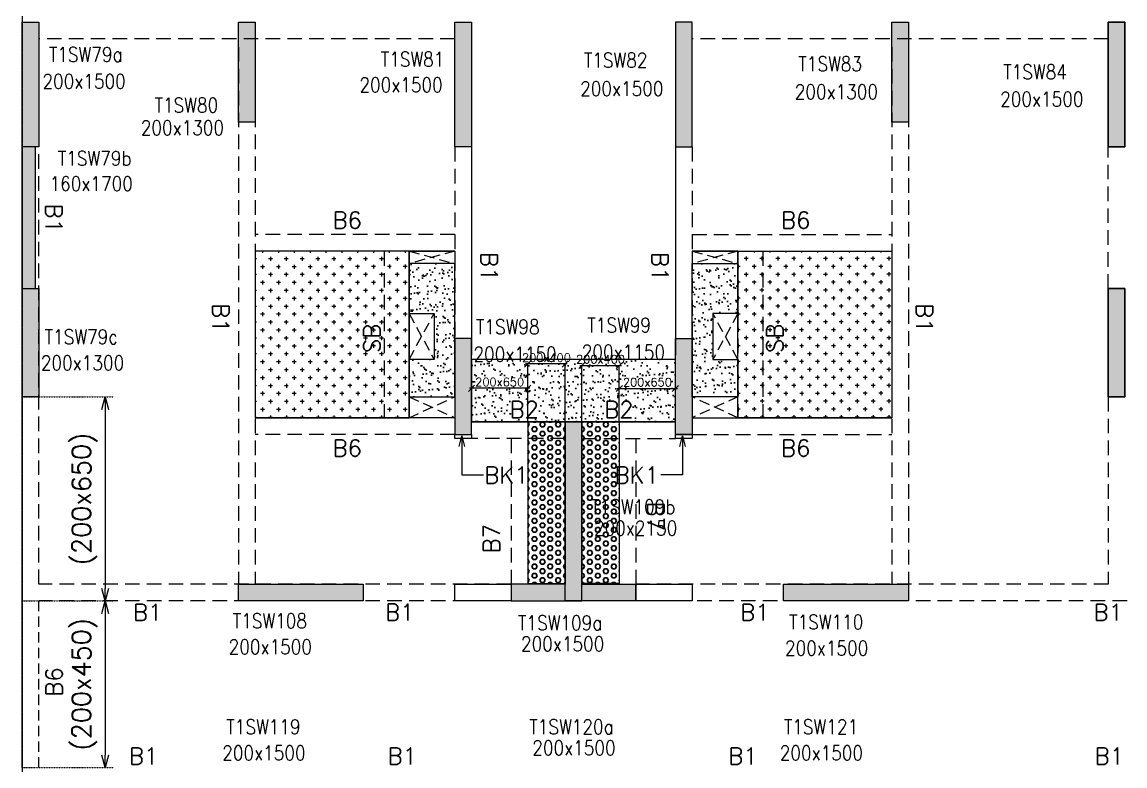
# Model space of a CAD drawing. Header units: millimetres. Extents: x 1078357 to 2594950, y -5122486 to -4636555.
# Drawn here: x 1974051 to 1987301, y -4662135 to -4653204 of the extents above; entities that cross this region are included whole.
import ezdxf

# ---------------------------------------------------------------- set-up
doc = ezdxf.new("R2010")
doc.units = ezdxf.units.MM
doc.header["$PDMODE"] = 35
for name, pattern in [('CONTINOUS', [0]), ('DOT', [0.25, 0, -0.25]), ('HIDDEN', [0.375, 0.25, -0.125]), ('New Retail block$0$CONTINOUS', [0])]:
    doc.linetypes.add(name, pattern=pattern)
doc.layers.get('0').update_dxf_attribs({"lineweight": 0})
doc.layers.get('Defpoints').update_dxf_attribs({"lineweight": 0})
for name, color, linetype, lineweight in [('A-_ANOTDIMA_D-', 6, 'Continuous', 13), ('COL. NO.', 30, 'Continuous', 25), ('COL. SIZE', 7, 'Continuous', 25), ('DIM', 9, 'Continuous', 25), ('HATCH', 8, 'Continuous', 30)]:
    doc.layers.add(name, color=color, linetype=linetype, lineweight=lineweight)
for name, color, linetype in [('B-200x325', 201, 'HIDDEN'), ('DROP SLAB', 8, 'Continuous'), ('EXPANSION JOINT', 10, 'HIDDEN'), ('NON STR. RCC WALL', 6, 'Continuous'), ('S-BEAM', 3, 'HIDDEN'), ('S-BEAM NO.', 6, 'Continuous'), ('S-COLUMN', 1, 'Continuous'), ('S-CUTOUT', 8, 'HIDDEN'), ('S-DIM', 2, 'Continuous'), ('S-SLAB-PROJECTION', 54, 'New Retail block$0$CONTINOUS'), ('SLAB FOLD', 8, 'Continuous')]:
    doc.layers.add(name, color=color, linetype=linetype)
doc.styles.add('Roman', font='romans')
doc.styles.add('ROMANS', font='romans.shx', dxfattribs={"width": 0.85})
doc.dimstyles.new('HARESH', dxfattribs={"dimtxt": 150, "dimasz": 75, "dimexe": 0, "dimexo": 0, "dimgap": 25, "dimtad": 1, "dimdec": 0, "dimdsep": 46, "dimtxsty": 'Roman', "dimblk": 'OBLIQUE', "dimcen": 225, "dimdle": 25, "dimclrd": 2, "dimclre": 2, "dimclrt": 7, "dimadec": 8, "dimazin": 1, "dimtfac": 1, "dimtdec": 0, "dimtmove": 0, "dimatfit": 0, "dimfxl": 1, "dimlwd": -1, "dimlwe": -1, "dimarcsym": 0})
pattern_1 = [(180.03079016, (-1335090.53, 9384502.61), (-95.1987999, -95.3011726), [47.625, -142.875]), (270.03079016, (-1335114.35, 9384526.41), (95.3011726, -95.1987999), [47.625, -142.875])]
pattern_2 = [(180, (1932026.365, -4471198.795), (-7e-15, -54.992613), [31.75, -63.5]), (300, (1932026.365, -4471198.795), (47.625, 27.496307), [31.75, -63.5]), (240, (1931994.615, -4471198.795), (47.625, -27.496307), [31.75, -63.5])]

# ---------------------------------------------------------------- blocks, each defined once
blk = doc.blocks.new('_Open30')
at = {"color": 0, "linetype": 'ByBlock', "lineweight": -2}
for p, q in [((-1, 0.268), (0, 0)), ((0, 0), (-1, -0.268)), ((0, 0), (-1, 0))]:
    blk.add_line(p, q, dxfattribs=at)
blk = doc.blocks.new('*D1578')
at = {"layer": 'Defpoints', "color": 0, "linetype": 'CONTINOUS', "ltscale": 0.5, "transparency": 16777216}
for p in [(1974051, -4657704, 0), (1974051, -4660154, 0), (1975049, -4660154)]:
    blk.add_point(p, dxfattribs=at)
at = {"layer": 'S-DIM', "color": 2, "linetype": 'DOT', "ltscale": 0.5, "transparency": 16777216}
for p, q in [((1974051, -4657704), (1975149, -4657704)), ((1974051, -4660154), (1975149, -4660154))]:
    blk.add_line(p, q, dxfattribs=at)
at = {"layer": 'S-DIM', "color": 2, "linetype": 'CONTINOUS', "ltscale": 0.5, "transparency": 16777216}
blk.add_line((1975049, -4657854), (1975049, -4660004), dxfattribs=at)
at = {"layer": 'S-DIM', "color": 2, "linetype": 'CONTINOUS', "ltscale": 0.5, "transparency": 16777216, "xscale": 150, "yscale": 150, "zscale": 150}
for p, rotation in [((1975049, -4657704), 90), ((1975049, -4660154), 270)]:
    blk.add_blockref('_Open30', p, dxfattribs=dict(at, rotation=rotation))
at = {"layer": 'S-DIM', "color": 7, "linetype": 'CONTINOUS', "ltscale": 0.5, "transparency": 16777216, "insert": (1974802, -4658929), "char_height": 225, "attachment_point": 5, "rotation": 90, "style": 'Roman'}
blk.add_mtext('(200x650)', dxfattribs=at)
blk = doc.blocks.new('*D1580')
at = {"layer": 'Defpoints', "color": 0, "linetype": 'CONTINOUS', "ltscale": 0.5, "transparency": 16777216}
for p in [(1974051, -4660154, 0), (1974051, -4662154, 0), (1975049, -4662154)]:
    blk.add_point(p, dxfattribs=at)
at = {"layer": 'S-DIM', "color": 2, "linetype": 'DOT', "ltscale": 0.5, "transparency": 16777216}
for p, q in [((1974051, -4660154), (1975149, -4660154)), ((1974051, -4662154), (1975149, -4662154))]:
    blk.add_line(p, q, dxfattribs=at)
at = {"layer": 'S-DIM', "color": 2, "linetype": 'CONTINOUS', "ltscale": 0.5, "transparency": 16777216}
blk.add_line((1975049, -4660304), (1975049, -4662004), dxfattribs=at)
at = {"layer": 'S-DIM', "color": 2, "linetype": 'CONTINOUS', "ltscale": 0.5, "transparency": 16777216, "xscale": 150, "yscale": 150, "zscale": 150}
for p, rotation in [((1975049, -4660154), 90), ((1975049, -4662154), 270)]:
    blk.add_blockref('_Open30', p, dxfattribs=dict(at, rotation=rotation))
at = {"layer": 'S-DIM', "color": 7, "linetype": 'CONTINOUS', "ltscale": 0.5, "transparency": 16777216, "insert": (1974802, -4661154), "char_height": 225, "attachment_point": 5, "rotation": 90, "style": 'Roman'}
blk.add_mtext('(200x450)', dxfattribs=at)
blk = doc.blocks.new('_Oblique')
at = {"color": 0, "linetype": 'ByBlock', "lineweight": -2}
blk.add_line((-0.5, -0.5), (0.5, 0.5), dxfattribs=at)
blk = doc.blocks.new('*D1367')
at = {"layer": 'Defpoints', "color": 0, "ltscale": 700, "transparency": 16777216}
for p in [(1980126, -4657308), (1980126, -4658003, 0), (1980576, -4658003, 0)]:
    blk.add_point(p, dxfattribs=at)
at = {"layer": 'DIM', "color": 2, "ltscale": 700, "transparency": 16777216}
for p, q in [((1980601, -4657308), (1980101, -4657308)), ((1980126, -4658003), (1980126, -4657308)), ((1980576, -4658003), (1980576, -4657308))]:
    blk.add_line(p, q, dxfattribs=at)
at = {"layer": 'DIM', "color": 2, "ltscale": 700, "transparency": 16777216, "xscale": 75, "yscale": 75, "zscale": 75, "rotation": 180}
blk.add_blockref('_Oblique', (1980126, -4657308), dxfattribs=at)
at = {"layer": 'DIM', "color": 2, "ltscale": 700, "transparency": 16777216, "xscale": 75, "yscale": 75, "zscale": 75}
blk.add_blockref('_Oblique', (1980576, -4657308), dxfattribs=at)
at = {"layer": 'DIM', "color": 7, "ltscale": 700, "transparency": 16777216, "insert": (1980351, -4657233), "char_height": 150, "attachment_point": 5, "style": 'Roman'}
blk.add_mtext('{\\H0.666667x;200x400}', dxfattribs=at)
blk = doc.blocks.new('*D1368')
at = {"layer": 'Defpoints', "color": 0, "ltscale": 700, "transparency": 16777216}
for p in [(1979451, -4657601), (1979451, -4658003, 0), (1980126, -4658003, 0)]:
    blk.add_point(p, dxfattribs=at)
at = {"layer": 'DIM', "color": 2, "ltscale": 700, "transparency": 16777216}
for p, q in [((1980151, -4657601), (1979426, -4657601)), ((1979451, -4658003), (1979451, -4657601)), ((1980126, -4658003), (1980126, -4657601))]:
    blk.add_line(p, q, dxfattribs=at)
at = {"layer": 'DIM', "color": 2, "ltscale": 700, "transparency": 16777216, "xscale": 75, "yscale": 75, "zscale": 75, "rotation": 180}
blk.add_blockref('_Oblique', (1979451, -4657601), dxfattribs=at)
at = {"layer": 'DIM', "color": 2, "ltscale": 700, "transparency": 16777216, "xscale": 75, "yscale": 75, "zscale": 75}
blk.add_blockref('_Oblique', (1980126, -4657601), dxfattribs=at)
at = {"layer": 'DIM', "color": 7, "ltscale": 700, "transparency": 16777216, "insert": (1979789, -4657526), "char_height": 150, "attachment_point": 5, "style": 'Roman'}
blk.add_mtext('{\\H0.666667x;200x650}', dxfattribs=at)
blk = doc.blocks.new('*D1369')
at = {"layer": 'Defpoints', "color": 0, "ltscale": 700, "transparency": 16777216}
for p in [(1981226, -4657327), (1980776, -4658003, 0), (1981226, -4658003, 0)]:
    blk.add_point(p, dxfattribs=at)
at = {"layer": 'DIM', "color": 2, "ltscale": 700, "transparency": 16777216}
for p, q in [((1980751, -4657327), (1981251, -4657327)), ((1980776, -4658003), (1980776, -4657327)), ((1981226, -4658003), (1981226, -4657327))]:
    blk.add_line(p, q, dxfattribs=at)
at = {"layer": 'DIM', "color": 2, "ltscale": 700, "transparency": 16777216, "xscale": 75, "yscale": 75, "zscale": 75, "rotation": 180}
blk.add_blockref('_Oblique', (1980776, -4657327), dxfattribs=at)
at = {"layer": 'DIM', "color": 2, "ltscale": 700, "transparency": 16777216, "xscale": 75, "yscale": 75, "zscale": 75}
blk.add_blockref('_Oblique', (1981226, -4657327), dxfattribs=at)
at = {"layer": 'DIM', "color": 7, "ltscale": 700, "transparency": 16777216, "insert": (1981001, -4657252), "char_height": 150, "attachment_point": 5, "style": 'Roman'}
blk.add_mtext('{\\H0.666667x;200x400}', dxfattribs=at)
blk = doc.blocks.new('*D1370')
at = {"layer": 'Defpoints', "color": 0, "ltscale": 700, "transparency": 16777216}
for p in [(1981901, -4657603), (1981226, -4658003, 0), (1981901, -4658003, 0)]:
    blk.add_point(p, dxfattribs=at)
at = {"layer": 'DIM', "color": 2, "ltscale": 700, "transparency": 16777216}
for p, q in [((1981201, -4657603), (1981926, -4657603)), ((1981226, -4658003), (1981226, -4657603)), ((1981901, -4658003), (1981901, -4657603))]:
    blk.add_line(p, q, dxfattribs=at)
at = {"layer": 'DIM', "color": 2, "ltscale": 700, "transparency": 16777216, "xscale": 75, "yscale": 75, "zscale": 75, "rotation": 180}
blk.add_blockref('_Oblique', (1981226, -4657603), dxfattribs=at)
at = {"layer": 'DIM', "color": 2, "ltscale": 700, "transparency": 16777216, "xscale": 75, "yscale": 75, "zscale": 75}
blk.add_blockref('_Oblique', (1981901, -4657603), dxfattribs=at)
at = {"layer": 'DIM', "color": 7, "ltscale": 700, "transparency": 16777216, "insert": (1981564, -4657528), "char_height": 150, "attachment_point": 5, "style": 'Roman'}
blk.add_mtext('{\\H0.666667x;200x650}', dxfattribs=at)
blk = doc.blocks.new('G$CD63B60BD')
at = {"layer": 'COL. NO.', "linetype": 'Continuous', "style": 'ROMANS', "width": 0.85}
for s, p in [('T1SW79a', (45047, 15424, 0)), ('T1SW81', (49034, 15366, -320)), ('T1SW82', (51474, 15355, -320)), ('T1SW83', (54051, 15312, -320)), ('T1SW84', (56513, 15214, -320)), ('T1SW80', (46316, 14815, -320)), ('T1SW79b', (45154, 14176, 0)), ('T1SW98', (50178, 12154, -320)), ('T1SW99', (51516, 12173, -320)), ('T1SW79c', (44996, 12034, 0)), ('T1SW109b', (51560, 9991, -320)), ('T1SW108', (47256, 8624, -320)), ('T1SW109a', (50683, 8599, -320)), ('T1SW110', (53940, 8609, -320)), ('T1SW119', (47179, 7351, -320)), ('T1SW120a', (50819, 7351, -320)), ('T1SW121', (53877, 7351, -320))]:
    blk.add_text(s, height=175, dxfattribs=at).set_placement(p)
at = {"layer": 'COL. SIZE', "linetype": 'Continuous', "style": 'ROMANS', "width": 0.85}
for s, p in [('200x1500', (44970, 15101, 0)), ('200x1500', (48778, 15058, -320)), ('200x1500', (51430, 15013, -320)), ('200x1300', (54008, 14975, -320)), ('200x1500', (56476, 14887, -320)), ('200x1300', (46151, 14543, -320)), ('160x1700', (45055, 13872, 0)), ('200x1150', (50148, 11824, -320)), ('200x1150', (51449, 11849, -320)), ('200x1300', (44951, 11720, 0)), ('200x2150', (51596, 9737, -320)), ('200x1500', (47207, 8311, -320)), ('200x1500', (50719, 8346, -320)), ('200x1500', (53891, 8296, -320)), ('200x1500', (47130, 7037, -320)), ('200x1500', (50855, 7098, -320)), ('200x1500', (53828, 7037, -320))]:
    blk.add_text(s, height=175, dxfattribs=at).set_placement(p)

msp = doc.modelspace()

# ---------------------------------------------------------------- hatches: boundary and pattern name
at = {"layer": 'DROP SLAB'}
h = msp.add_hatch(dxfattribs=at)
h.set_pattern_fill('CROSS', color=8, scale=15, angle=0.03079)
h.set_pattern_definition(pattern_1)
h.paths.add_polyline_path([(1978701.2, -4655954.2), (1976851.2, -4655954.2), (1976851.2, -4657954), (1978701.2, -4657954)])
h = msp.add_hatch(dxfattribs=at)
h.set_pattern_fill('CROSS', color=8, scale=15, angle=179.96921)
h.set_pattern_definition(pattern_1)
h.paths.add_polyline_path([(1982651.2, -4655954.1), (1984501.2, -4655954.1), (1984501.2, -4657953.9), (1982651.2, -4657953.9)])
at = {"layer": 'HATCH'}
h = msp.add_hatch(dxfattribs=at)
h.set_pattern_fill('AR-SAND', color=8, scale=3, angle=0.02985)
h.set_pattern_definition([(37.47015413, (-3052782.55, 18702404.9), (-4.72361136, 146.8264517), [0, -115.824, 0, -129.54, 0, -123.825]), (7.4701541, (-3052782.55, 18702404.9), (134.9689868, 214.9772528), [0, -62.484, 0, -104.394, 0, -40.005]), (327.4701541, (-3052876.28, 18702404.95), (237.2979035, 0.3075449), [0, -38.1, 0, -137.16, 0, -179.07]), (317.4701541, (-3052876.28, 18702404.95), (229.1017424, 66.759465), [0, -19.05, 0, -89.916, 0, -102.87])])
h.paths.add_polyline_path([(1979250.5, -4656103.7), (1978700.5, -4656103.7), (1978700.5, -4656703.8), (1979000.4, -4656703.8), (1979000.4, -4657253.7), (1978700.5, -4657253.7), (1978700.5, -4657703.7), (1979250.4, -4657703.7)])
h = msp.add_hatch(dxfattribs=at)
h.set_pattern_fill('AR-SAND', color=8, scale=3, angle=179.97015)
h.set_pattern_definition([(37.47015413, (-3052781.78, 18702404.82), (-4.72361136, 146.8264517), [0, -115.824, 0, -129.54, 0, -123.825]), (7.4701541, (-3052781.78, 18702404.82), (134.9689868, 214.9772528), [0, -62.484, 0, -104.394, 0, -40.005]), (327.4701541, (-3052875.51, 18702404.87), (237.2979035, 0.3075449), [0, -38.1, 0, -137.16, 0, -179.07]), (317.4701541, (-3052875.5, 18702404.87), (229.1017424, 66.759465), [0, -19.05, 0, -89.916, 0, -102.87])])
h.paths.add_polyline_path([(1982101.2, -4656103.8), (1982651.2, -4656103.8), (1982651.2, -4656703.8), (1982351.2, -4656703.8), (1982351.2, -4657253.8), (1982651.2, -4657253.7), (1982651.2, -4657703.8), (1982101.2, -4657703.8)])
h = msp.add_hatch(dxfattribs=at)
h.set_pattern_fill('AR-SAND', color=8, scale=3, angle=179.97015)
h.set_pattern_definition([(37.4701541, (-2042356.74, 14018335.58), (-4.72361136, 146.8264517), [0, -115.824, 0, -129.54, 0, -123.825]), (7.4701541, (-2042356.74, 14018335.58), (134.9689868, 214.9772528), [0, -62.484, 0, -104.394, 0, -40.005]), (327.4701541, (-2042450.47, 14018335.63), (237.2979035, 0.3075449), [0, -38.1, 0, -137.16, 0, -179.07]), (317.4701541, (-2042450.47, 14018335.63), (229.1017424, 66.759465), [0, -19.05, 0, -89.916, 0, -102.87])])
h.paths.add_polyline_path([(1981901.2, -4657253.8), (1979451.2, -4657253.8), (1979451.5, -4658003.8), (1981901.5, -4658003.8)])
h = msp.add_hatch(dxfattribs=at)
h.set_pattern_fill('AR-SAND', color=8, scale=3, angle=179.97015)
h.set_pattern_definition([(37.4701541, (-2042356.83, 14018335.58), (-4.72361136, 146.8264517), [0, -115.824, 0, -129.54, 0, -123.825]), (7.4701541, (-2042356.83, 14018335.58), (134.9689868, 214.9772528), [0, -62.484, 0, -104.394, 0, -40.005]), (327.4701541, (-2042450.56, 14018335.63), (237.2979035, 0.3075449), [0, -38.1, 0, -137.16, 0, -179.07]), (317.4701541, (-2042450.56, 14018335.63), (229.1017424, 66.759465), [0, -19.05, 0, -89.916, 0, -102.87])])
h.paths.add_polyline_path([(1981901.4, -4657403.8), (1979451.4, -4657403.8), (1979451.4, -4658003.8), (1981901.4, -4658003.8)])
at = {"layer": 'HATCH', "ltscale": 1000}
h = msp.add_hatch(dxfattribs=at)
h.set_pattern_fill('HEX', color=8, scale=10, angle=180)
h.set_pattern_definition(pattern_2)
h.paths.add_polyline_path([(1980576.4, -4659943.2), (1980126.4, -4659943.2), (1980126.4, -4658003.8), (1980576.4, -4658003.8)])
h = msp.add_hatch(dxfattribs=at)
h.set_pattern_fill('HEX', color=8, scale=10, angle=180)
h.set_pattern_definition(pattern_2)
h.paths.add_polyline_path([(1980776.7, -4659943.2), (1981226.7, -4659943.2), (1981226.7, -4658003.8), (1980776.7, -4658003.8)])
at = {"layer": 'S-COLUMN', "lineweight": 25}
h = msp.add_hatch(color=1, dxfattribs=at)
h.dxf.hatch_style = 1
h.paths.add_polyline_path([(1974051.2, -4653203.8), (1974251.2, -4653203.8), (1974251.2, -4654703.8), (1974051.2, -4654703.8)])
h = msp.add_hatch(color=1, dxfattribs=at)
h.dxf.hatch_style = 1
h.paths.add_polyline_path([(1976651.2, -4654403.9), (1976851.2, -4654403.9), (1976851.2, -4653203.8), (1976651.2, -4653203.8)])
h = msp.add_hatch(color=1, dxfattribs=at)
h.dxf.hatch_style = 1
h.paths.add_polyline_path([(1979251.2, -4653203.8), (1979451.2, -4653203.8), (1979451.2, -4654703.8), (1979251.2, -4654703.8)])
at = {"layer": 'S-COLUMN', "lineweight": 25, "extrusion": (1.00316e-06, 1.91639e-11, 1)}
h = msp.add_hatch(color=1, dxfattribs=at)
h.dxf.hatch_style = 1
h.paths.add_polyline_path([(1982101.2, -4653203.8), (1981901.2, -4653203.8), (1981901.2, -4654703.8), (1982101.2, -4654703.8)])
at = {"layer": 'S-COLUMN', "lineweight": 25}
h = msp.add_hatch(color=1, dxfattribs=at)
h.dxf.hatch_style = 1
h.paths.add_polyline_path([(1984501.2, -4654403.9), (1984701.2, -4654403.9), (1984701.2, -4653203.8), (1984501.2, -4653203.8)])
at = {"layer": 'S-COLUMN', "lineweight": 25, "extrusion": (-1.00316e-06, 2.11765e-11, 1)}
h = msp.add_hatch(color=1, dxfattribs=at)
h.dxf.hatch_style = 1
h.paths.add_polyline_path([(1987101.2, -4653203.9), (1987301.2, -4653203.9), (1987301.2, -4654703.8), (1987101.2, -4654703.8)])
at = {"layer": 'S-COLUMN', "lineweight": 25, "extrusion": (1.00316e-06, 1.91639e-11, 1)}
h = msp.add_hatch(color=1, dxfattribs=at)
h.dxf.hatch_style = 1
h.paths.add_polyline_path([(1987301.2, -4653203.9), (1987101.2, -4653203.9), (1987101.2, -4654703.8), (1987301.2, -4654703.8)])
at = {"layer": 'S-COLUMN', "lineweight": 25, "extrusion": (-1.00316e-06, -2.11765e-11, 1)}
h = msp.add_hatch(color=1, dxfattribs=at)
h.dxf.hatch_style = 1
h.paths.add_polyline_path([(1974051.2, -4656403.7), (1974211.2, -4656403.7), (1974211.2, -4654703.7), (1974051.2, -4654703.7)])
at = {"layer": 'S-COLUMN', "lineweight": 25}
h = msp.add_hatch(color=1, dxfattribs=at)
h.dxf.hatch_style = 1
h.paths.add_polyline_path([(1974251.2, -4657703.8), (1974051.2, -4657703.8), (1974051.2, -4656403.8), (1974251.2, -4656403.8)])
at = {"layer": 'S-COLUMN', "lineweight": 25, "extrusion": (-1.00316e-06, 2.11765e-11, 1)}
h = msp.add_hatch(color=1, dxfattribs=at)
h.dxf.hatch_style = 1
h.paths.add_polyline_path([(1987101.2, -4657703.8), (1987301.2, -4657703.8), (1987301.2, -4656403.8), (1987101.2, -4656403.8)])
at = {"layer": 'S-COLUMN', "lineweight": 25, "extrusion": (1.00316e-06, 1.91639e-11, 1)}
h = msp.add_hatch(color=1, dxfattribs=at)
h.dxf.hatch_style = 1
h.paths.add_polyline_path([(1987301.2, -4657703.8), (1987101.2, -4657703.8), (1987101.2, -4656403.8), (1987301.2, -4656403.8)])
at = {"layer": 'S-COLUMN', "lineweight": 25}
h = msp.add_hatch(color=1, dxfattribs=at)
h.dxf.hatch_style = 1
h.paths.add_polyline_path([(1979251.2, -4658153.8), (1979451.2, -4658153.8), (1979451.2, -4657003.8), (1979251.2, -4657003.8)])
at = {"layer": 'S-COLUMN', "lineweight": 25, "extrusion": (1.00316e-06, 1.91639e-11, 1)}
h = msp.add_hatch(color=1, dxfattribs=at)
h.dxf.hatch_style = 1
h.paths.add_polyline_path([(1982101.2, -4658153.8), (1981901.2, -4658153.8), (1981901.2, -4657003.8), (1982101.2, -4657003.8)])
at = {"layer": 'S-COLUMN', "lineweight": 25}
h = msp.add_hatch(color=1, dxfattribs=at)
h.dxf.hatch_style = 1
h.paths.add_polyline_path([(1980576.2, -4659953.8), (1979926.2, -4659953.8), (1979926.2, -4660153.8), (1980776.2, -4660153.8), (1980776.2, -4658003.8), (1980576.2, -4658003.8)])
at = {"layer": 'S-COLUMN', "lineweight": 25, "extrusion": (1.00316e-06, 1.91639e-11, 1)}
h = msp.add_hatch(color=1, dxfattribs=at)
h.dxf.hatch_style = 1
h.paths.add_polyline_path([(1980776.2, -4659953.8), (1981426.2, -4659953.8), (1981426.2, -4660153.8), (1980576.2, -4660153.8), (1980576.2, -4658003.8), (1980776.2, -4658003.8)])
at = {"layer": 'S-COLUMN', "lineweight": 25}
h = msp.add_hatch(color=1, dxfattribs=at)
h.dxf.hatch_style = 1
h.paths.add_polyline_path([(1976651.2, -4659953.8), (1978151.2, -4659953.8), (1978151.2, -4660153.8), (1976651.2, -4660153.8)])
h = msp.add_hatch(color=1, dxfattribs=at)
h.dxf.hatch_style = 1
h.paths.add_polyline_path([(1983201.2, -4659953.8), (1984701.2, -4659953.8), (1984701.2, -4660153.8), (1983201.2, -4660153.8)])

# ---------------------------------------------------------------- linework, layer by layer
at = {"layer": 'DROP SLAB', "color": 3, "linetype": 'CONTINOUS', "ltscale": 500, "elevation": 0}
for points in [[(1978701.2, -4655954.2), (1976851.2, -4655954.2), (1976851.2, -4657954), (1978701.2, -4657954)], [(1978700.8, -4655954), (1979250.8, -4655954), (1979250.8, -4656103.8), (1978700.8, -4656103.8)], [(1982651.2, -4655954), (1982101.2, -4655954), (1982101.2, -4656103.8), (1982651.2, -4656103.8)], [(1982651.2, -4655954.1), (1984501.2, -4655954.1), (1984501.2, -4657953.9), (1982651.2, -4657953.9)], [(1978701.1, -4656703.7), (1979001.1, -4656703.7), (1979001.1, -4657253.7), (1978701.1, -4657253.7)], [(1982651.2, -4656703.8), (1982351.2, -4656703.8), (1982351.2, -4657253.8), (1982651.2, -4657253.8)], [(1978701.2, -4657703.8), (1979251.1, -4657703.8), (1979251.1, -4657953.8), (1978701.2, -4657953.8)], [(1982651.2, -4657703.8), (1982101.4, -4657703.8), (1982101.4, -4657953.8), (1982651.2, -4657953.8)]]:
    msp.add_lwpolyline(points, close=True, dxfattribs=at)
at = {"layer": 'EXPANSION JOINT'}
msp.add_line((1974051.4, -4650463.8, 0), (1974051.4, -4670796.3, 0), dxfattribs=at)
msp.add_line((1974051.4, -4650463.8, 0), (1974051.4, -4670796.3, 0), dxfattribs=at)
at = {"layer": 'NON STR. RCC WALL', "elevation": 0}
for points in [[(1979251.2, -4659953.8), (1979926.2, -4659953.8), (1979926.2, -4660153.7), (1979251.2, -4660153.7)], [(1981426.2, -4659953.7), (1982101.2, -4659953.7), (1982101.2, -4660153.7), (1981426.2, -4660153.7)]]:
    msp.add_lwpolyline(points, close=True, dxfattribs=at)
at = {"layer": 'S-BEAM', "linetype": 'HIDDEN', "ltscale": 700}
for p, q in [((1979251.4, -4653403.8, 0), (1974251.4, -4653403.8, 0)), ((1987101.4, -4653403.8, 0), (1982101.4, -4653403.8, 0)), ((1976651.4, -4653503.9, 0), (1976651.4, -4659953.7, 0)), ((1976851.4, -4653503.8, 0), (1976851.4, -4659953.7, 0)), ((1984501.4, -4653503.9, 0), (1984501.4, -4659953.7, 0)), ((1984701.4, -4653503.8, 0), (1984701.4, -4659953.7, 0)), ((1974251.4, -4659953.7, 0), (1974251.4, -4654703.8, 0)), ((1979251.4, -4654703.8, 0), (1979251.4, -4657203.8, 0)), ((1982101.4, -4654703.8, 0), (1982101.4, -4657203.8, 0)), ((1987101.4, -4656403.8, 0), (1987101.4, -4654703.8, 0)), ((1978400.8, -4655954.2, 0), (1978400.8, -4657954, 0)), ((1982651.1, -4655954, 0), (1982651.1, -4657953.8, 0)), ((1982951.1, -4655954, 0), (1982951.1, -4657953.8, 0)), ((1987101.4, -4657703.9, 0), (1987101.4, -4659953.8, 0)), ((1980576.4, -4658203.8, 0), (1979451.4, -4658203.8, 0)), ((1980776.4, -4658203.8, 0), (1981901.4, -4658203.8, 0)), ((1979926.2, -4659953.7, 0), (1974251.4, -4659953.7, 0)), ((1987101.4, -4659953.7, 0), (1981426.2, -4659953.7, 0)), ((1979926.2, -4660153.7, 0), (1974251.4, -4660153.7, 0)), ((1993626.2, -4660153.7, 0), (1981426.2, -4660153.7, 0))]:
    msp.add_line(p, q, dxfattribs=at)
at = {"layer": 'S-BEAM', "linetype": 'CONTINOUS', "ltscale": 700}
for p, q in [((1974051.4, -4660153.8, 0), (1974051.4, -4654703.8, 0)), ((1979451.4, -4654703.8, 0), (1979451.4, -4657203.8, 0)), ((1981901.4, -4654703.8, 0), (1981901.4, -4657203.8, 0)), ((1974051.4, -4657203.8, 0), (1974051.4, -4657203.8, 0)), ((1981901.4, -4658003.8, 0), (1979451.4, -4658003.8, 0))]:
    msp.add_line(p, q, dxfattribs=at)
at = {"layer": 'S-BEAM', "ltscale": 700}
for p, q in [((1979251.2, -4655754.2, 0), (1976851.2, -4655754.2, 0)), ((1982101.2, -4655754.1, 0), (1984501.1, -4655754.1, 0)), ((1974051.4, -4657003.8, 0), (1974051.4, -4657003.8, 0)), ((1979251, -4658154, 0), (1976851.2, -4658154, 0)), ((1979926.1, -4658203.9, 0), (1979926.1, -4659953.9, 0)), ((1981426.3, -4658203.9, 0), (1981426.3, -4659953.9, 0)), ((1982101.3, -4658153.9, 0), (1984501.1, -4658153.9, 0))]:
    msp.add_line(p, q, dxfattribs=at)
at = {"layer": 'S-BEAM', "linetype": 'Continuous', "ltscale": 700}
for p, q in [((1979251.2, -4655954.2, 0), (1976851.2, -4655954.2, 0)), ((1982101.2, -4655954.1, 0), (1984501.1, -4655954.1, 0)), ((1979251, -4657954, 0), (1976851.2, -4657954, 0)), ((1982101.3, -4657953.9, 0), (1984501.1, -4657953.9, 0)), ((1980126.1, -4658203.9, 0), (1980126.1, -4659943.2, 0)), ((1981226.3, -4658203.9, 0), (1981226.3, -4659943.2, 0))]:
    msp.add_line(p, q, dxfattribs=at)
at = {"layer": 'S-BEAM', "linetype": 'ByBlock', "ltscale": 700}
msp.add_line((1978700.8, -4655954.2, 0), (1978700.8, -4657954, 0), dxfattribs=at)
at = {"layer": 'S-BEAM', "linetype": 'Continuous', "ltscale": 500}
msp.add_line((1974051.4, -4662153.8, 0), (1974051.4, -4660153.8, 0), dxfattribs=at)
at = {"layer": 'S-BEAM', "linetype": 'HIDDEN', "ltscale": 500}
msp.add_line((1974251.4, -4662153.8, 0), (1974251.4, -4660153.7, 0), dxfattribs=at)
at = {"layer": 'S-BEAM', "linetype": 'Continuous', "ltscale": 700, "elevation": 0}
for points in [[(1979451.5, -4658204), (1979251.5, -4658204), (1979251.5, -4658153.9), (1979451.5, -4658153.9)], [(1982101.4, -4658204), (1981901.4, -4658204), (1981901.4, -4658153.9), (1982101.4, -4658153.9)]]:
    msp.add_lwpolyline(points, close=True, dxfattribs=at)
at = {"layer": 'S-COLUMN', "color": 1, "lineweight": 25, "elevation": 0}
for points in [[(1974051.2, -4653203.8), (1974251.2, -4653203.8), (1974251.2, -4654703.8), (1974051.2, -4654703.8)], [(1976651.2, -4653203.8), (1976851.2, -4653203.8), (1976851.2, -4654403.9), (1976651.2, -4654403.9)], [(1979251.2, -4653203.8), (1979451.2, -4653203.8), (1979451.2, -4654703.8), (1979251.2, -4654703.8)], [(1984501.2, -4653203.8), (1984701.2, -4653203.8), (1984701.2, -4654403.9), (1984501.2, -4654403.9)], [(1974251.2, -4657703.8), (1974051.2, -4657703.8), (1974051.2, -4656403.8), (1974251.2, -4656403.8)], [(1979251.2, -4658153.8), (1979451.2, -4658153.8), (1979451.2, -4657003.8), (1979251.2, -4657003.8)], [(1976651.2, -4659953.8), (1978151.2, -4659953.8), (1978151.2, -4660153.8), (1976651.2, -4660153.8)], [(1983201.2, -4659953.8), (1984701.2, -4659953.8), (1984701.2, -4660153.8), (1983201.2, -4660153.8)]]:
    msp.add_lwpolyline(points, close=True, dxfattribs=at)
at = {"layer": 'S-COLUMN', "color": 1, "lineweight": 25, "extrusion": (1.00316e-06, 1.91639e-11, 1), "elevation": 2}
for points in [[(1982101.2, -4653203.8), (1981901.2, -4653203.8), (1981901.2, -4654703.8), (1982101.2, -4654703.8)], [(1987301.2, -4653203.9), (1987101.2, -4653203.9), (1987101.2, -4654703.8), (1987301.2, -4654703.8)], [(1987301.2, -4657703.8), (1987101.2, -4657703.8), (1987101.2, -4656403.8), (1987301.2, -4656403.8)], [(1982101.2, -4658153.8), (1981901.2, -4658153.8), (1981901.2, -4657003.8), (1982101.2, -4657003.8)]]:
    msp.add_lwpolyline(points, close=True, dxfattribs=at)
at = {"layer": 'S-COLUMN', "color": 1, "lineweight": 25, "extrusion": (-1.00316e-06, 2.11765e-11, 1), "elevation": -2}
for points in [[(1987101.2, -4653203.9), (1987301.2, -4653203.9), (1987301.2, -4654703.8), (1987101.2, -4654703.8)], [(1987101.2, -4657703.8), (1987301.2, -4657703.8), (1987301.2, -4656403.8), (1987101.2, -4656403.8)]]:
    msp.add_lwpolyline(points, close=True, dxfattribs=at)
at = {"layer": 'S-COLUMN', "color": 1, "lineweight": 25, "extrusion": (-1.00316e-06, -2.11765e-11, 1), "elevation": -2}
msp.add_lwpolyline([(1974051.2, -4656403.7), (1974211.2, -4656403.7), (1974211.2, -4654703.7), (1974051.2, -4654703.7)], close=True, dxfattribs=at)
at = {"layer": 'S-COLUMN', "color": 1, "lineweight": 25, "elevation": 0}
msp.add_lwpolyline([(1980576.2, -4659953.8), (1979926.2, -4659953.8), (1979926.2, -4660153.8), (1980776.2, -4660153.8), (1980776.2, -4658003.8), (1980576.2, -4658003.8), (1980576.2, -4659953.8)], dxfattribs=at)
at = {"layer": 'S-COLUMN', "color": 1, "lineweight": 25, "extrusion": (1.00316e-06, 1.91639e-11, 1), "elevation": 2}
msp.add_lwpolyline([(1980776.2, -4659953.8), (1981426.2, -4659953.8), (1981426.2, -4660153.8), (1980576.2, -4660153.8), (1980576.2, -4658003.8), (1980776.2, -4658003.8), (1980776.2, -4659953.8)], dxfattribs=at)
at = {"layer": 'S-CUTOUT', "ltscale": 500}
for p, q in [((1979250.8, -4655953.8, 0), (1978700.8, -4656103.8, 0)), ((1978701.6, -4655954, 0), (1979250.8, -4656103.8, 0)), ((1982101.2, -4655953.8), (1982651.2, -4656103.8, 0)), ((1982650.4, -4655954, 0), (1982101.2, -4656103.8, 0)), ((1978701.1, -4656703.7, 0), (1979001.1, -4657253.7, 0)), ((1978701.1, -4657253.7, 0), (1979001.1, -4656703.7, 0)), ((1982651.2, -4656703.8), (1982351.2, -4657253.8)), ((1982651.2, -4657253.8), (1982351.2, -4656703.8)), ((1978701.2, -4657703.8), (1979251.1, -4657953.8, 0)), ((1978701.2, -4657953.8, 0), (1979251.2, -4657703.8)), ((1982651.2, -4657953.8, 0), (1982101.2, -4657703.8)), ((1982651.2, -4657703.8), (1982101.4, -4657953.8, 0))]:
    msp.add_line(p, q, dxfattribs=at)
at = {"layer": 'S-SLAB-PROJECTION', "elevation": 0}
msp.add_lwpolyline([(1981901.2, -4657253.8), (1979451.2, -4657253.8), (1979451.5, -4658003.8), (1981901.5, -4658003.8)], close=True, dxfattribs=at)
at = {"layer": 'SLAB FOLD', "color": 8, "ltscale": 1000, "elevation": 0}
for points in [[(1979250.5, -4656103.7), (1978700.5, -4656103.7), (1978700.5, -4656703.8), (1979000.4, -4656703.8), (1979000.4, -4657253.7), (1978700.5, -4657253.7), (1978700.5, -4657703.7), (1979250.4, -4657703.7), (1979250.5, -4656103.7)], [(1982101.2, -4656103.8), (1982651.2, -4656103.8), (1982651.2, -4656703.8), (1982351.2, -4656703.8), (1982351.2, -4657253.8), (1982651.2, -4657253.7), (1982651.2, -4657703.8), (1982101.2, -4657703.8), (1982101.2, -4656103.8)]]:
    msp.add_lwpolyline(points, dxfattribs=at)
for points in [[(1980126.2, -4659943.2), (1980576.2, -4659943.2), (1980576.2, -4658003.9), (1980126.2, -4658003.9)], [(1981226.5, -4659943.2), (1980776.4, -4659943.2), (1980776.4, -4658003.9), (1981226.5, -4658003.9)]]:
    msp.add_lwpolyline(points, close=True, dxfattribs=at)

# ---------------------------------------------------------------- block references
at = {"layer": 'A-_ANOTDIMA_D-', "color": 2, "ltscale": 700}
msp.add_blockref('G$CD63B60BD', (1929326.2, -4669103.8, 0), dxfattribs=at)

# ---------------------------------------------------------------- texts
at = {"layer": 'B-200x325', "linetype": 'Continuous', "ltscale": 700, "style": 'ROMANS'}
for rotation, p in [(0.00055, (1977781.7, -4655682, -2.7)), (359.99866, (1983170.7, -4655682, -2.7)), (0.00055, (1977781.7, -4658419.2, -2.7)), (359.99866, (1983170.7, -4658419.1, -2.7))]:
    msp.add_text('B6', height=200, rotation=rotation, dxfattribs=at).set_placement(p)
at = {"layer": 'S-BEAM NO.', "linetype": 'HIDDEN', "ltscale": 500, "style": 'ROMANS'}
for s, rotation, p in [('B1', 269.99906, (1974334.6, -4655382.1, -2.7)), ('B1', 269.99906, (1979564, -4655966, -2.7)), ('B1', 269.99906, (1981615.4, -4655966, -2.7)), ('B1', 269.99906, (1976337.6, -4656578.8, -2.7)), ('B1', 269.99906, (1984791.9, -4656578.8, -2.7)), ('B1', 359.99906, (1975383.5, -4660391, -2.7)), ('B1', 359.99906, (1978413.5, -4660390.9, -2.7)), ('B1', 359.99906, (1982679, -4660391, -2.7)), ('B1', 359.99906, (1986924, -4660391, -2.7)), ('B6', 90, (1974535.3, -4661303, -2.7)), ('B1', 0.00094, (1975335, -4662116.6, -2.7)), ('B1', 0.00094, (1978442.2, -4662116.6, -2.7)), ('B1', 0.00094, (1982535.3, -4662116.6, -2.7)), ('B1', 0.00094, (1986938.8, -4662116.6, -2.7))]:
    msp.add_text(s, height=200, rotation=rotation, dxfattribs=at).set_placement(p)
at = {"layer": 'S-BEAM NO.', "linetype": 'Continuous', "ltscale": 700, "style": 'ROMANS'}
for s, rotation, p in [('SB', 90.00094, (1978353.9, -4657178.4, -2.7)), ('SB', 90.00094, (1983195.8, -4657178.1, -2.7)), ('BK1', 359.99906, (1979604.6, -4658742.9, -2.7)), ('BK1', 0.00094, (1981172.5, -4658742.9, -2.7)), ('B7', 269.99866, (1981566.2, -4658963.3, -2.7)), ('B7', 90.00094, (1979791.2, -4659583.5, -2.7))]:
    msp.add_text(s, height=200, rotation=rotation, dxfattribs=at).set_placement(p)
at = {"layer": 'S-BEAM NO.', "linetype": 'Continuous', "ltscale": 500, "style": 'ROMANS'}
for p in [(1979909.3, -4657956.7, -2.7), (1981046, -4657956.7, -2.7)]:
    msp.add_text('B2', height=200, dxfattribs=at).set_placement(p)

# ---------------------------------------------------------------- dimensions: what is measured, and where the dimension line sits
at = {"layer": 'DIM', "ltscale": 700}
for base, p1, p2, picture, middle in [((1980125.9, -4657308.2, 0), (1980576, -4658003.3, 0), (1980125.9, -4658003.3, 0), '*D1367', (1980350.9, -4657308.2, 0)), ((1981226.2, -4657326.5, 0), (1980776, -4658003.3, 0), (1981226.2, -4658003.3, 0), '*D1369', (1981001.1, -4657326.5, 0))]:
    dim = msp.add_linear_dim(base=base, p1=p1, p2=p2, text='{\\H0.666667x;200x400}', dimstyle='HARESH', override={"dimtxsty": 'Roman'}, dxfattribs=at)
    dim.commit()
    dim.dimension.update_dxf_attribs({"geometry": picture, "text_midpoint": middle, "dimtype": 160})
for base, p1, p2, picture, middle in [((1979451.2, -4657601.2, 0), (1980125.9, -4658003.3, 0), (1979451.2, -4658003.3, 0), '*D1368', (1979788.5, -4657526.2, 0)), ((1981901, -4657603.2, 0), (1981226.2, -4658003.3, 0), (1981901, -4658003.3, 0), '*D1370', (1981563.6, -4657528.2, 0))]:
    dim = msp.add_linear_dim(base=base, p1=p1, p2=p2, text='{\\H0.666667x;200x650}', dimstyle='HARESH', override={"dimtxsty": 'Roman', "dimtmove": 1}, dxfattribs=at)
    dim.commit()
    dim.dimension.update_dxf_attribs({"geometry": picture, "text_midpoint": middle})
at = {"layer": 'S-DIM', "linetype": 'CONTINOUS', "ltscale": 0.5}
for base, p1, p2, text, picture, middle in [((1975048.5, -4660153.7, 0), (1974051.5, -4657703.8, 0), (1974051.4, -4660153.7, 0), '(200x650)', '*D1578', (1974802.1, -4658928.7, 0)), ((1975048.5, -4662153.8, 0), (1974051.4, -4660153.8, 0), (1974051.4, -4662153.8, 0), '(200x450)', '*D1580', (1974802.1, -4661153.8, 0))]:
    dim = msp.add_linear_dim(base=base, p1=p1, p2=p2, angle=90, text=text, dimstyle='HARESH', override={"dimtxt": 225, "dimasz": 150, "dimexe": 100, "dimgap": 75, "dimtxsty": 'Roman', "dimblk1": 'Open30', "dimblk2": 'Open30', "dimsah": 1, "dimdle": 1, "dimfxl": 500, "dimarcsym": 1}, dxfattribs=at)
    dim.commit()
    dim.dimension.update_dxf_attribs({"geometry": picture, "text_midpoint": middle})

# ---------------------------------------------------------------- leaders
at = {"layer": 'S-BEAM NO.', "linetype": 'Continuous', "ltscale": 700}
for points in [[(1979335, -4658173.7, 0), (1979335, -4658640.7, 0), (1979593.8, -4658640.7, 0)], [(1981985, -4658173.7, 0), (1981985, -4658640.7, 0), (1981726.1, -4658640.7, 0)]]:
    msp.add_leader(points, dimstyle='HARESH', override={"dimasz": 125, "dimgap": 25, "dimtad": 0, "dimldrblk": 'Open30'}, dxfattribs=at)

doc.saveas('drawing.dxf')
